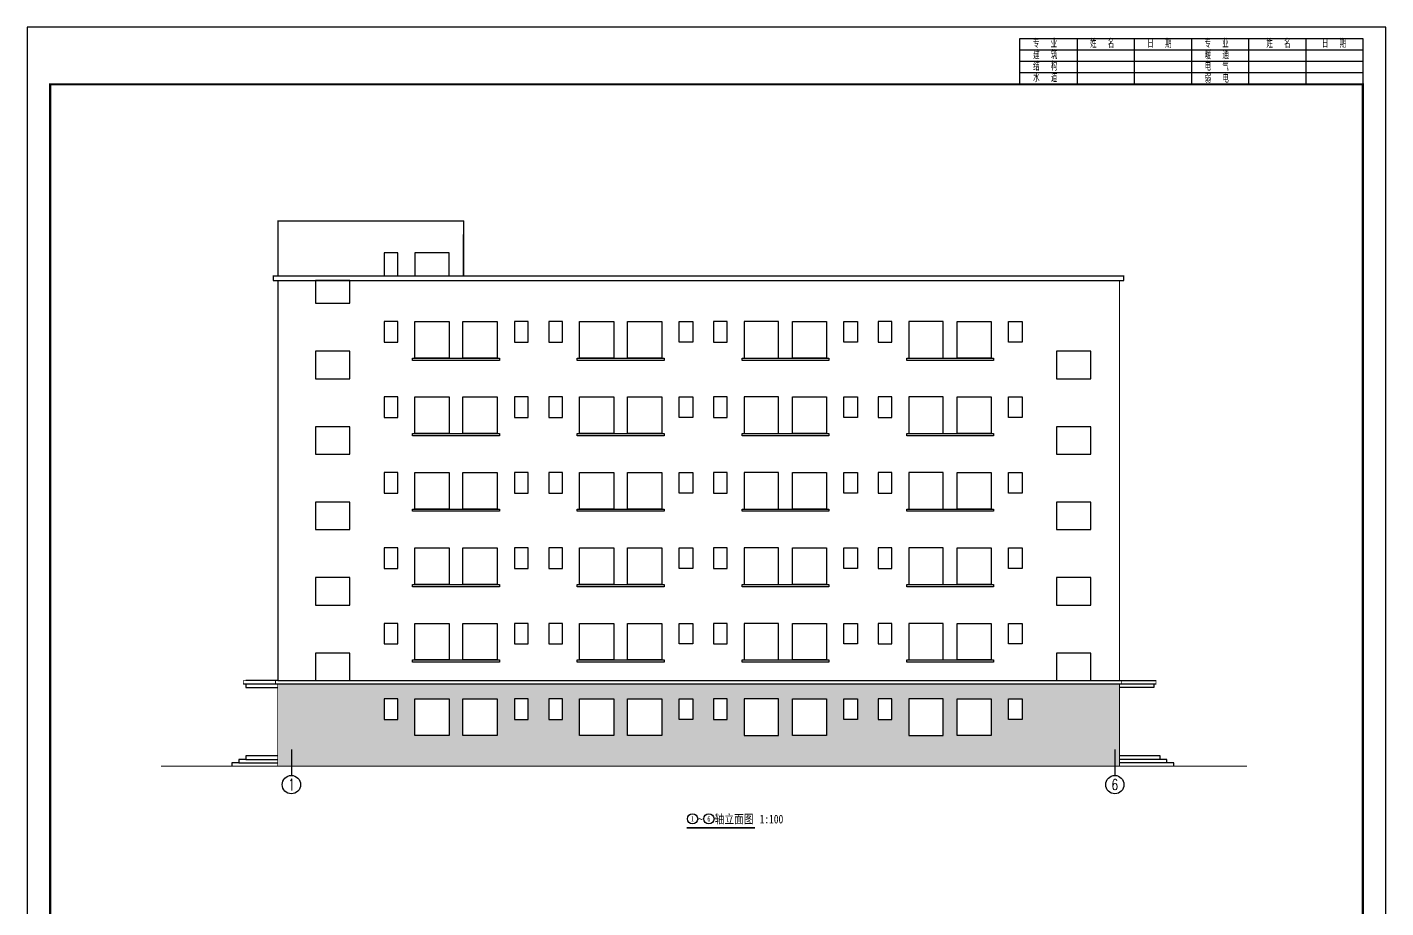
# Model space of a CAD drawing. Extents: x 174641 to 414490, y 73126 to 493158.
# Drawn here: x 174658 to 234058, y 118860 to 157373 of the extents above; entities that cross this region are included whole.
import ezdxf
from ezdxf.enums import TextEntityAlignment as Align

# ---------------------------------------------------------------- set-up
doc = ezdxf.new("R2010")
doc.units = 0
doc.header["$LTSCALE"] = 1000
doc.header["$MEASUREMENT"] = 0
for name, color, linetype in [('AXIS', 3, 'Continuous'), ('AXIS_TEXT', 7, 'Continuous'), ('DIM_SYMB', 3, 'Continuous'), ('PUB_TEXT', 7, 'Continuous'), ('TWT_TITLE', 7, 'Continuous'), ('WALL', 2, 'Continuous')]:
    doc.layers.add(name, color=color, linetype=linetype)
doc.styles.add('-宋体', font='', dxfattribs={"width": 0.8})
doc.styles.add('_TCH_AXIS', font='COMPLEX', dxfattribs={"bigfont": 'GBCBIG'})
doc.styles.add('COMPLEX', font='COMPLEX')
doc.styles.get("Standard").update_dxf_attribs({"font": 'gbenor.shx', "bigfont": 'gbcbig.shx'})
doc.styles.get('-宋体').set_extended_font_data('SimSun')

# ---------------------------------------------------------------- blocks, each defined once
blk = doc.blocks.new('_AXISO')
blk.add_circle((0, 0), 0.5)
at = {"layer": 'AXIS_TEXT', "style": 'COMPLEX', "width": 1.041667}
blk.add_attdef('A', text='', height=0.56, dxfattribs=at).set_placement((-0.25, -0.28), (0.25, -0.28), align=Align.FIT)
blk = doc.blocks.new('$titleblk$00000094')
for p, q in [((-150, 20), (0, 20)), ((-150, 0), (-150, 20)), ((-125, 20), (-125, 0)), ((-100, 20), (-100, 0)), ((-75, 20), (-75, 0)), ((-50, 20), (-50, 0)), ((-25, 20), (-25, 0)), ((0, 20), (0, 0)), ((0, 15), (-150, 15)), ((0, 10), (-150, 10)), ((0, 5), (-150, 5))]:
    blk.add_line(p, q)
at = {"width": 0.8}
for s, p in [(' 专   业', (-145.93, 16)), (' 姓   名', (-120.93, 16)), (' 日   期', (-95.93, 16)), (' 专   业', (-70.93, 16)), (' 姓   名', (-43.85, 16)), (' 日   期', (-19.57, 16)), ('建   筑', (-144.19, 11)), ('暖   通', (-69.19, 11)), ('结   构', (-144.19, 6)), ('电   气', (-69.19, 6)), ('水   道', (-144.19, 1)), ('弱   电', (-69.19, 0.73))]:
    blk.add_text(s, height=3.5, rotation=0, dxfattribs=at).set_placement(p)

msp = doc.modelspace()

# ---------------------------------------------------------------- hatches: boundary and pattern name
h = msp.add_hatch()
h.set_pattern_fill('AR-B816', color=253, scale=200)
h.set_pattern_definition([(0, (0, 0), (0, 242.6208), []), (90, (0, 0), (-242.6208, 242.6208), [242.6208, -242.6208])])
h.paths.add_polyline_path([(222410.9, 128650.2), (185610.9, 128650.2), (185610.9, 125050.2), (222410.9, 125050.2)])
h.paths.add_polyline_path([(197460.9, 127100.2), (197460.9, 128000.2), (198060.9, 128000.2), (198060.9, 127100.2)], flags=16)
h.paths.add_polyline_path([(196560.9, 127100.2), (195960.9, 127100.2), (195960.9, 128000.2), (196560.9, 128000.2)], flags=16)
h.paths.add_polyline_path([(198810.9, 126400), (198810.9, 128000.2), (200310.9, 128000.2), (200310.9, 126400)], flags=16)
h.paths.add_polyline_path([(195210.9, 126400), (193710.9, 126400), (193710.9, 128000.2), (195210.9, 128000.2)], flags=16)
h.paths.add_polyline_path([(200910.9, 126400), (200910.9, 128000.2), (202410.9, 128000.2), (202410.9, 126400)], flags=16)
h.paths.add_polyline_path([(193110.9, 126400), (191610.9, 126400), (191610.9, 128000.2), (193110.9, 128000.2)], flags=16)
h.paths.add_polyline_path([(203160.9, 127100.2), (203160.9, 128000.2), (203760.9, 128000.2), (203760.9, 127100.2)], flags=16)
h.paths.add_polyline_path([(190860.9, 127100.2), (190260.9, 127100.2), (190260.9, 128000.2), (190860.9, 128000.2)], flags=16)
h.paths.add_polyline_path([(204660.9, 127100.2), (204660.9, 128000.2), (205260.9, 128000.2), (205260.9, 127100.2)], flags=16)
h.paths.add_polyline_path([(206010.9, 126400), (206010.9, 128000.2), (207510.9, 128000.2), (207510.9, 126400)], flags=16)
h.paths.add_polyline_path([(208110.9, 126400), (208110.9, 128000.2), (209610.9, 128000.2), (209610.9, 126400)], flags=16)
h.paths.add_polyline_path([(210360.9, 127100.2), (210360.9, 128000.2), (210960.9, 128000.2), (210960.9, 127100.2)], flags=16)
h.paths.add_polyline_path([(211860.9, 127100.2), (211860.9, 128000.2), (212460.9, 128000.2), (212460.9, 127100.2)], flags=16)
h.paths.add_polyline_path([(213210.9, 126400), (213210.9, 128000.2), (214710.9, 128000.2), (214710.9, 126400)], flags=16)
h.paths.add_polyline_path([(215310.9, 126400), (215310.9, 128000.2), (216810.9, 128000.2), (216810.9, 126400)], flags=16)
h.paths.add_polyline_path([(217560.9, 127100.2), (217560.9, 128000.2), (218160.9, 128000.2), (218160.9, 127100.2)], flags=16)

# ---------------------------------------------------------------- linework, layer by layer
for points, const_width in [([(185610.9, 128800.2), (185610.9, 146300.2), (185410.9, 146300.2), (185410.9, 146500.2), (185610.9, 146500.2), (185610.9, 148900.2), (193740.9, 148900.2), (193740.9, 146500.2), (222610.9, 146500.2), (222610.9, 146300.2), (222410.9, 146300.2), (222410.9, 128800.2)], 40), ([(184210.9, 128800.2), (184110.9, 128800.2), (184110.9, 128650.2), (184210.9, 128650.2)], 30), ([(184210.9, 128800.2), (185610.9, 128800.2)], 30), ([(185610.9, 128500.2), (184210.9, 128500.2), (184210.9, 128650.2)], 30), ([(185610.9, 128800.2), (185510.9, 128800.2), (185510.9, 128650.2), (185610.9, 128650.2)], 40), ([(185610.9, 125050.2), (185610.9, 128650.2)], 40), ([(222410.9, 128800.2), (222510.9, 128800.2), (222510.9, 128650.2), (222410.9, 128650.2)], 40), ([(222410.9, 128650.2), (222410.9, 128650.2), (222410.9, 125050.2)], 40), ([(222410.9, 128800.2), (223910.9, 128800.2)], 30), ([(223910.9, 128650.2), (223910.9, 128500.2), (222410.9, 128500.2)], 30), ([(223910.9, 128800.2), (224010.9, 128800.2), (224010.9, 128650.2), (223910.9, 128650.2)], 30)]:
    msp.add_lwpolyline(points, dxfattribs=dict(const_width=const_width))
at = {"color": 2}
for points in [[(191510.9, 142900), (195310.9, 142900), (195310.9, 142800), (191510.9, 142800)], [(198710.9, 142900), (202510.9, 142900), (202510.9, 142800), (198710.9, 142800)], [(205910.9, 142900), (209710.9, 142900), (209710.9, 142800), (205910.9, 142800)], [(213110.9, 142900), (216910.9, 142900), (216910.9, 142800), (213110.9, 142800)], [(191510.9, 139600), (195310.9, 139600), (195310.9, 139500), (191510.9, 139500)], [(198710.9, 139600), (202510.9, 139600), (202510.9, 139500), (198710.9, 139500)], [(205910.9, 139600), (209710.9, 139600), (209710.9, 139500), (205910.9, 139500)], [(213110.9, 139600), (216910.9, 139600), (216910.9, 139500), (213110.9, 139500)], [(191510.9, 136300), (195310.9, 136300), (195310.9, 136200), (191510.9, 136200)], [(198710.9, 136300), (202510.9, 136300), (202510.9, 136200), (198710.9, 136200)], [(205910.9, 136300), (209710.9, 136300), (209710.9, 136200), (205910.9, 136200)], [(213110.9, 136300), (216910.9, 136300), (216910.9, 136200), (213110.9, 136200)], [(191510.9, 133000), (195310.9, 133000), (195310.9, 132900), (191510.9, 132900)], [(198710.9, 133000), (202510.9, 133000), (202510.9, 132900), (198710.9, 132900)], [(205910.9, 133000), (209710.9, 133000), (209710.9, 132900), (205910.9, 132900)], [(213110.9, 133000), (216910.9, 133000), (216910.9, 132900), (213110.9, 132900)], [(191510.9, 129700), (195310.9, 129700), (195310.9, 129600), (191510.9, 129600)], [(198710.9, 129700), (202510.9, 129700), (202510.9, 129600), (198710.9, 129600)], [(205910.9, 129700), (209710.9, 129700), (209710.9, 129600), (205910.9, 129600)], [(213110.9, 129700), (216910.9, 129700), (216910.9, 129600), (213110.9, 129600)]]:
    msp.add_lwpolyline(points, close=True, dxfattribs=at)
for points in [[(184110.9, 128650.2), (185610.9, 128650.2)], [(185610.9, 128800.2), (224010.9, 128800.2)], [(185610.9, 128650.2), (224010.9, 128650.2)], [(224790.9, 125050.2), (224790.9, 125200.2), (224490.9, 125200.2), (224490.9, 125350.2), (224190.9, 125350.2), (224190.9, 125500.2), (222410.9, 125500.2)], [(224190.9, 125350.2), (222410.9, 125350.2)], [(224490.9, 125200.2), (222410.9, 125200.2)]]:
    msp.add_lwpolyline(points)
at = {"layer": 'AXIS'}
for p, q in [((186210.9, 125789.9), (186210.9, 124648.1)), ((222210.9, 125789.9), (222210.9, 124648.1))]:
    msp.add_line(p, q, dxfattribs=at)
at = {"layer": 'DIM_SYMB', "color": 3, "const_width": 70}
msp.add_lwpolyline([(203497.3, 122354.8), (206480.8, 122354.8)], dxfattribs=at)
at = {"layer": 'PUB_TEXT', "color": 3}
for centre in [(203747.3, 122751.8), (204463.3, 122751.8)]:
    msp.add_circle(centre, 225, dxfattribs=at)
at = {"layer": 'TWT_TITLE'}
msp.add_lwpolyline([(174658.2, 157372.7), (174658.2, 73272.7), (234058.2, 73272.7), (234058.2, 157372.7)], close=True, dxfattribs=at)
at = {"layer": 'TWT_TITLE', "const_width": 100}
msp.add_lwpolyline([(175658.2, 154872.7), (175658.2, 74272.7), (233058.2, 74272.7), (233058.2, 154872.7)], close=True, dxfattribs=at)
at = {"layer": 'WALL', "ltscale": 10}
for p, q in [((185610.9, 148900.2), (193740.9, 148900.2)), ((185610.9, 148900.2), (185610.9, 146500.2)), ((193740.9, 148900.2), (193740.9, 146500.2)), ((193740.9, 146500.2), (193740.9, 148300.2)), ((185410.9, 146500.2), (222610.9, 146500.2)), ((185410.9, 146500.2), (185410.9, 146300.2)), ((185410.9, 146300.2), (222610.9, 146300.2)), ((185610.9, 146300.2), (185610.9, 128800.2)), ((222410.9, 146300.2), (222610.9, 146300.2)), ((222610.9, 146300.2), (222610.9, 146500.2)), ((185610.9, 128800.2), (184210.9, 128800.2)), ((184210.9, 128650.2), (184210.9, 128500.2)), ((184210.9, 128500.2), (185610.9, 128500.2)), ((222410.9, 128800.2), (223910.9, 128800.2)), ((223910.9, 128500.2), (222410.9, 128500.2)), ((223910.9, 128650.2), (223910.9, 128500.2)), ((184210.9, 125350.2), (183910.9, 125350.2)), ((183910.9, 125350.2), (183910.9, 125200.2)), ((184210.9, 125500.2), (184210.9, 125350.2)), ((185610.9, 125500.2), (184210.9, 125500.2)), ((183910.9, 125200.2), (183610.9, 125200.2)), ((183610.9, 125200.2), (183610.9, 125050.2))]:
    msp.add_line(p, q, dxfattribs=at)
at = {"layer": 'WALL', "color": 4, "ltscale": 10}
for points in [[(190860.9, 147500.2), (190260.9, 147500.2), (190260.9, 146500.2), (190860.9, 146500.2)], [(193110.9, 147500.2), (191610.9, 147500.2), (191610.9, 146500.2), (193110.9, 146500.2)], [(188760.9, 146300.2), (187260.9, 146300.2), (187260.9, 145300.2), (188760.9, 145300.2)], [(190860.9, 144500.2), (190260.9, 144500.2), (190260.9, 143600.2), (190860.9, 143600.2)], [(191610.9, 144500.2), (193110.9, 144500.2), (193110.9, 142900), (191610.9, 142900)], [(193710.9, 144500.2), (195210.9, 144500.2), (195210.9, 142900), (193710.9, 142900)], [(196560.9, 144500.2), (195960.9, 144500.2), (195960.9, 143600.2), (196560.9, 143600.2)], [(198060.9, 144500.2), (197460.9, 144500.2), (197460.9, 143600.2), (198060.9, 143600.2)], [(198810.9, 144500.2), (200310.9, 144500.2), (200310.9, 142900), (198810.9, 142900)], [(200910.9, 144500.2), (202410.9, 144500.2), (202410.9, 142900), (200910.9, 142900)], [(203160.9, 144500.2), (203760.9, 144500.2), (203760.9, 143600.2), (203160.9, 143600.2)], [(205260.9, 144500.2), (204660.9, 144500.2), (204660.9, 143600.2), (205260.9, 143600.2)], [(207510.9, 144500.2), (206010.9, 144500.2), (206010.9, 142900), (207510.9, 142900)], [(208110.9, 144500.2), (209610.9, 144500.2), (209610.9, 142900), (208110.9, 142900)], [(210360.9, 144500.2), (210960.9, 144500.2), (210960.9, 143600.2), (210360.9, 143600.2)], [(212460.9, 144500.2), (211860.9, 144500.2), (211860.9, 143600.2), (212460.9, 143600.2)], [(214710.9, 144500.2), (213210.9, 144500.2), (213210.9, 142900), (214710.9, 142900)], [(215310.9, 144500.2), (216810.9, 144500.2), (216810.9, 142900), (215310.9, 142900)], [(217560.9, 144500.2), (218160.9, 144500.2), (218160.9, 143600.2), (217560.9, 143600.2)], [(188760.9, 143200.2), (187260.9, 143200.2), (187260.9, 142000.2), (188760.9, 142000.2)], [(221160.9, 143200.2), (219660.9, 143200.2), (219660.9, 142000.2), (221160.9, 142000.2)], [(190860.9, 141200.2), (190260.9, 141200.2), (190260.9, 140300.2), (190860.9, 140300.2)], [(191610.9, 141200.2), (193110.9, 141200.2), (193110.9, 139600), (191610.9, 139600)], [(193710.9, 141200.2), (195210.9, 141200.2), (195210.9, 139600), (193710.9, 139600)], [(196560.9, 141200.2), (195960.9, 141200.2), (195960.9, 140300.2), (196560.9, 140300.2)], [(198060.9, 141200.2), (197460.9, 141200.2), (197460.9, 140300.2), (198060.9, 140300.2)], [(198810.9, 141200.2), (200310.9, 141200.2), (200310.9, 139600), (198810.9, 139600)], [(200910.9, 141200.2), (202410.9, 141200.2), (202410.9, 139600), (200910.9, 139600)], [(203160.9, 141200.2), (203760.9, 141200.2), (203760.9, 140300.2), (203160.9, 140300.2)], [(205260.9, 141200.2), (204660.9, 141200.2), (204660.9, 140300.2), (205260.9, 140300.2)], [(207510.9, 141200.2), (206010.9, 141200.2), (206010.9, 139600), (207510.9, 139600)], [(208110.9, 141200.2), (209610.9, 141200.2), (209610.9, 139600), (208110.9, 139600)], [(210360.9, 141200.2), (210960.9, 141200.2), (210960.9, 140300.2), (210360.9, 140300.2)], [(212460.9, 141200.2), (211860.9, 141200.2), (211860.9, 140300.2), (212460.9, 140300.2)], [(214710.9, 141200.2), (213210.9, 141200.2), (213210.9, 139600), (214710.9, 139600)], [(215310.9, 141200.2), (216810.9, 141200.2), (216810.9, 139600), (215310.9, 139600)], [(217560.9, 141200.2), (218160.9, 141200.2), (218160.9, 140300.2), (217560.9, 140300.2)], [(188760.9, 139900.2), (187260.9, 139900.2), (187260.9, 138700.2), (188760.9, 138700.2)], [(221160.9, 139900.2), (219660.9, 139900.2), (219660.9, 138700.2), (221160.9, 138700.2)], [(190860.9, 137900.2), (190260.9, 137900.2), (190260.9, 137000.2), (190860.9, 137000.2)], [(191610.9, 137900.2), (193110.9, 137900.2), (193110.9, 136300), (191610.9, 136300)], [(193710.9, 137900.2), (195210.9, 137900.2), (195210.9, 136300), (193710.9, 136300)], [(196560.9, 137900.2), (195960.9, 137900.2), (195960.9, 137000.2), (196560.9, 137000.2)], [(198060.9, 137900.2), (197460.9, 137900.2), (197460.9, 137000.2), (198060.9, 137000.2)], [(198810.9, 137900.2), (200310.9, 137900.2), (200310.9, 136300), (198810.9, 136300)], [(200910.9, 137900.2), (202410.9, 137900.2), (202410.9, 136300), (200910.9, 136300)], [(203160.9, 137900.2), (203760.9, 137900.2), (203760.9, 137000.2), (203160.9, 137000.2)], [(205260.9, 137900.2), (204660.9, 137900.2), (204660.9, 137000.2), (205260.9, 137000.2)], [(207510.9, 137900.2), (206010.9, 137900.2), (206010.9, 136300), (207510.9, 136300)], [(208110.9, 137900.2), (209610.9, 137900.2), (209610.9, 136300), (208110.9, 136300)], [(210360.9, 137900.2), (210960.9, 137900.2), (210960.9, 137000.2), (210360.9, 137000.2)], [(212460.9, 137900.2), (211860.9, 137900.2), (211860.9, 137000.2), (212460.9, 137000.2)], [(214710.9, 137900.2), (213210.9, 137900.2), (213210.9, 136300), (214710.9, 136300)], [(215310.9, 137900.2), (216810.9, 137900.2), (216810.9, 136300), (215310.9, 136300)], [(217560.9, 137900.2), (218160.9, 137900.2), (218160.9, 137000.2), (217560.9, 137000.2)], [(188760.9, 136600.2), (187260.9, 136600.2), (187260.9, 135400.2), (188760.9, 135400.2)], [(221160.9, 136600.2), (219660.9, 136600.2), (219660.9, 135400.2), (221160.9, 135400.2)], [(190860.9, 134600.2), (190260.9, 134600.2), (190260.9, 133700.2), (190860.9, 133700.2)], [(191610.9, 134600.2), (193110.9, 134600.2), (193110.9, 133000), (191610.9, 133000)], [(193710.9, 134600.2), (195210.9, 134600.2), (195210.9, 133000), (193710.9, 133000)], [(196560.9, 134600.2), (195960.9, 134600.2), (195960.9, 133700.2), (196560.9, 133700.2)], [(198060.9, 134600.2), (197460.9, 134600.2), (197460.9, 133700.2), (198060.9, 133700.2)], [(198810.9, 134600.2), (200310.9, 134600.2), (200310.9, 133000), (198810.9, 133000)], [(200910.9, 134600.2), (202410.9, 134600.2), (202410.9, 133000), (200910.9, 133000)], [(203160.9, 134600.2), (203760.9, 134600.2), (203760.9, 133700.2), (203160.9, 133700.2)], [(205260.9, 134600.2), (204660.9, 134600.2), (204660.9, 133700.2), (205260.9, 133700.2)], [(207510.9, 134600.2), (206010.9, 134600.2), (206010.9, 133000), (207510.9, 133000)], [(208110.9, 134600.2), (209610.9, 134600.2), (209610.9, 133000), (208110.9, 133000)], [(210360.9, 134600.2), (210960.9, 134600.2), (210960.9, 133700.2), (210360.9, 133700.2)], [(212460.9, 134600.2), (211860.9, 134600.2), (211860.9, 133700.2), (212460.9, 133700.2)], [(214710.9, 134600.2), (213210.9, 134600.2), (213210.9, 133000), (214710.9, 133000)], [(215310.9, 134600.2), (216810.9, 134600.2), (216810.9, 133000), (215310.9, 133000)], [(217560.9, 134600.2), (218160.9, 134600.2), (218160.9, 133700.2), (217560.9, 133700.2)], [(188760.9, 133300.2), (187260.9, 133300.2), (187260.9, 132100.2), (188760.9, 132100.2)], [(221160.9, 133300.2), (219660.9, 133300.2), (219660.9, 132100.2), (221160.9, 132100.2)], [(190860.9, 131300.2), (190260.9, 131300.2), (190260.9, 130400.2), (190860.9, 130400.2)], [(191610.9, 131300.2), (193110.9, 131300.2), (193110.9, 129700), (191610.9, 129700)], [(193710.9, 131300.2), (195210.9, 131300.2), (195210.9, 129700), (193710.9, 129700)], [(196560.9, 131300.2), (195960.9, 131300.2), (195960.9, 130400.2), (196560.9, 130400.2)], [(198060.9, 131300.2), (197460.9, 131300.2), (197460.9, 130400.2), (198060.9, 130400.2)], [(198810.9, 131300.2), (200310.9, 131300.2), (200310.9, 129700), (198810.9, 129700)], [(200910.9, 131300.2), (202410.9, 131300.2), (202410.9, 129700), (200910.9, 129700)], [(203160.9, 131300.2), (203760.9, 131300.2), (203760.9, 130400.2), (203160.9, 130400.2)], [(205260.9, 131300.2), (204660.9, 131300.2), (204660.9, 130400.2), (205260.9, 130400.2)], [(207510.9, 131300.2), (206010.9, 131300.2), (206010.9, 129700), (207510.9, 129700)], [(208110.9, 131300.2), (209610.9, 131300.2), (209610.9, 129700), (208110.9, 129700)], [(210360.9, 131300.2), (210960.9, 131300.2), (210960.9, 130400.2), (210360.9, 130400.2)], [(212460.9, 131300.2), (211860.9, 131300.2), (211860.9, 130400.2), (212460.9, 130400.2)], [(214710.9, 131300.2), (213210.9, 131300.2), (213210.9, 129700), (214710.9, 129700)], [(215310.9, 131300.2), (216810.9, 131300.2), (216810.9, 129700), (215310.9, 129700)], [(217560.9, 131300.2), (218160.9, 131300.2), (218160.9, 130400.2), (217560.9, 130400.2)], [(188760.9, 130000.2), (187260.9, 130000.2), (187260.9, 128800.2), (188760.9, 128800.2)], [(221160.9, 130000.2), (219660.9, 130000.2), (219660.9, 128800.2), (221160.9, 128800.2)], [(190860.9, 128000.2), (190260.9, 128000.2), (190260.9, 127100.2), (190860.9, 127100.2)], [(191610.9, 128000.2), (193110.9, 128000.2), (193110.9, 126400), (191610.9, 126400)], [(193710.9, 128000.2), (195210.9, 128000.2), (195210.9, 126400), (193710.9, 126400)], [(196560.9, 128000.2), (195960.9, 128000.2), (195960.9, 127100.2), (196560.9, 127100.2)], [(198060.9, 128000.2), (197460.9, 128000.2), (197460.9, 127100.2), (198060.9, 127100.2)], [(198810.9, 128000.2), (200310.9, 128000.2), (200310.9, 126400), (198810.9, 126400)], [(200910.9, 128000.2), (202410.9, 128000.2), (202410.9, 126400), (200910.9, 126400)], [(203160.9, 128000.2), (203760.9, 128000.2), (203760.9, 127100.2), (203160.9, 127100.2)], [(205260.9, 128000.2), (204660.9, 128000.2), (204660.9, 127100.2), (205260.9, 127100.2)], [(207510.9, 128000.2), (206010.9, 128000.2), (206010.9, 126400), (207510.9, 126400)], [(208110.9, 128000.2), (209610.9, 128000.2), (209610.9, 126400), (208110.9, 126400)], [(210360.9, 128000.2), (210960.9, 128000.2), (210960.9, 127100.2), (210360.9, 127100.2)], [(212460.9, 128000.2), (211860.9, 128000.2), (211860.9, 127100.2), (212460.9, 127100.2)], [(214710.9, 128000.2), (213210.9, 128000.2), (213210.9, 126400), (214710.9, 126400)], [(215310.9, 128000.2), (216810.9, 128000.2), (216810.9, 126400), (215310.9, 126400)], [(217560.9, 128000.2), (218160.9, 128000.2), (218160.9, 127100.2), (217560.9, 127100.2)]]:
    msp.add_lwpolyline(points, close=True, dxfattribs=at)
at = {"layer": 'WALL', "ltscale": 10}
for points in [[(184210.9, 125350.2), (185610.9, 125350.2)], [(183910.9, 125200.2), (185610.9, 125200.2)]]:
    msp.add_lwpolyline(points, dxfattribs=at)
at = {"layer": 'WALL', "ltscale": 10, "const_width": 40}
msp.add_lwpolyline([(227991.3, 125050.2), (180515, 125050.2)], dxfattribs=at)

# ---------------------------------------------------------------- block references
at = {"layer": 'AXIS'}
ref = msp.add_blockref('_AXISO', (186210.9, 124248.1), dxfattribs=dict(at, xscale=800, yscale=800, zscale=800))
ref.add_attrib('A', '1', dxfattribs={"layer": 'AXIS_TEXT', "height": 514.7, "style": '_TCH_AXIS'}).set_placement((186100.6, 123990.8), (186321.2, 123990.8), align=Align.FIT)
ref = msp.add_blockref('_AXISO', (222210.9, 124248.1), dxfattribs=dict(at, xscale=800, yscale=800, zscale=800))
ref.add_attrib('A', '6', dxfattribs={"layer": 'AXIS_TEXT', "height": 465.9, "style": '_TCH_AXIS'}).set_placement((222055.6, 124015.1), (222366.2, 124015.1), align=Align.FIT)
at = {"layer": 'TWT_TITLE', "xscale": 100, "yscale": 100, "zscale": 100}
msp.add_blockref('$titleblk$00000094', (233058.2, 154872.7), dxfattribs=at)

# ---------------------------------------------------------------- texts
at = {"layer": 'PUB_TEXT', "color": 3, "style": '-宋体', "width": 0.8}
for s, height, p in [('轴立面图', 379.75, (204713.3, 122551.8)), ('~', 379.7, (203997.3, 122551.8)), ('1:100', 379.75, (206680.8, 122551.8))]:
    msp.add_text(s, height=height, dxfattribs=at).set_placement(p)
at = {"layer": 'PUB_TEXT', "color": 3, "style": '-宋体'}
for s, height, width, p, p2 in [('1', 232.3, 1.040462, (203678.5, 122635.6), (203816, 122635.6)), ('6', 233, 1.028571, (204395.1, 122635.3), (204531.5, 122635.3))]:
    msp.add_text(s, height=height, dxfattribs=dict(at, width=width)).set_placement(p, p2, align=Align.FIT)

doc.saveas('drawing.dxf')
